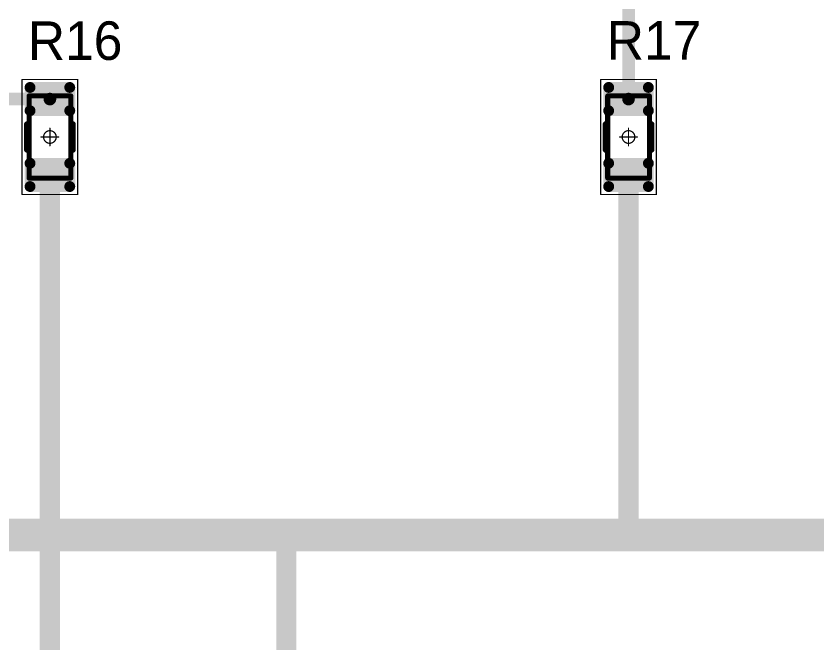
# Model space of a CAD drawing. Header units: millimetres. Extents: x 0 to 775, y 25 to 939.
# Drawn here: x 179.11 to 210.79, y 89.6 to 114.41 of the extents above; entities that cross this region are included whole.
import ezdxf

# ---------------------------------------------------------------- set-up
doc = ezdxf.new("R2010")
doc.units = ezdxf.units.MM
for name, color, linetype in [('Mechanical13', 56, 'Continuous'), ('Mechanical15', 56, 'Continuous'), ('TopLayer', 1, 'Continuous'), ('TopOverlay', 2, 'Continuous'), ('TopPaste', 8, 'Continuous'), ('TopSolder', 216, 'Continuous')]:
    doc.layers.add(name, color=color, linetype=linetype)

# ---------------------------------------------------------------- blocks, each defined once
blk = doc.blocks.new('RC1206S_77')
at = {"layer": 'Mechanical13', "const_width": 0.2}
for points in [[(-1.625, 0.825), (-1.625, -0.825)], [(-1.625, 0.825), (1.625, 0.825)], [(1.625, 0.825), (1.625, -0.825)], [(-1.625, -0.825), (1.625, -0.825)]]:
    blk.add_lwpolyline(points, dxfattribs=at)
at = {"layer": 'Mechanical13', "const_width": 0.1}
for points in [[(-1.675, 0.825, 1), (-1.575, 0.825, 1)], [(-1.675, 0.825, 1), (-1.575, 0.825, 1)], [(1.575, 0.825, 1), (1.675, 0.825, 1)], [(1.575, 0.825, 1), (1.675, 0.825, 1)], [(-1.675, -0.825, 1), (-1.575, -0.825, 1)], [(-1.675, -0.825, 1), (-1.575, -0.825, 1)], [(1.575, -0.825, 1), (1.675, -0.825, 1)], [(1.575, -0.825, 1), (1.675, -0.825, 1)]]:
    blk.add_lwpolyline(points, format="xyb", close=True, dxfattribs=at)
at = {"layer": 'Mechanical15', "const_width": 0.05}
for points in [[(-2.275, 1.1), (-2.275, -1.1)], [(-2.275, 1.1), (2.275, 1.1)], [(2.275, 1.1), (2.275, -1.1)], [(0, 0.35), (0, -0.35)], [(-0.35, 0), (0.35, 0)], [(-2.275, -1.1), (2.275, -1.1)]]:
    blk.add_lwpolyline(points, dxfattribs=at)
at = {"layer": 'Mechanical15'}
for points, const_width in [([(-2.287, 1.1, 1), (-2.262, 1.1, 1)], 0.025), ([(-2.287, 1.1, 1), (-2.262, 1.1, 1)], 0.025), ([(2.262, 1.1, 1), (2.287, 1.1, 1)], 0.025), ([(2.262, 1.1, 1), (2.287, 1.1, 1)], 0.025), ([(-0.012, 0.35, 1), (0.012, 0.35, 1)], 0.025), ([(-0.362, 0, 1), (-0.337, 0, 1)], 0.025), ([(0.25, 0, 1), (-0.25, 0, 1)], 0.05), ([(-0.262, 0, 1), (-0.238, 0, 1)], 0.025), ([(0.238, 0, 1), (0.262, 0, 1)], 0.025), ([(0.337, 0, 1), (0.362, 0, 1)], 0.025), ([(-0.012, -0.35, 1), (0.012, -0.35, 1)], 0.025), ([(-2.287, -1.1, 1), (-2.262, -1.1, 1)], 0.025), ([(-2.287, -1.1, 1), (-2.262, -1.1, 1)], 0.025), ([(2.262, -1.1, 1), (2.287, -1.1, 1)], 0.025), ([(2.262, -1.1, 1), (2.287, -1.1, 1)], 0.025)]:
    blk.add_lwpolyline(points, format="xyb", close=True, dxfattribs=dict(at, const_width=const_width))
at = {"layer": 'TopLayer', "const_width": 0.115}
for points in [[(-2.018, 0.785, 1), (-1.903, 0.785, 1)], [(-1.098, 0.785, 1), (-0.983, 0.785, 1)], [(0.983, 0.785, 1), (1.098, 0.785, 1)], [(1.903, 0.785, 1), (2.018, 0.785, 1)], [(-2.018, -0.785, 1), (-1.903, -0.785, 1)], [(-1.098, -0.785, 1), (-0.983, -0.785, 1)], [(0.983, -0.785, 1), (1.098, -0.785, 1)], [(1.903, -0.785, 1), (2.018, -0.785, 1)]]:
    blk.add_lwpolyline(points, format="xyb", close=True, dxfattribs=at)
at = {"layer": 'TopLayer'}
for points in [[(-2.075, -0.785), (-0.925, -0.785), (-2.075, 0.785), (-0.925, 0.785)], [(-1.96, -0.9), (-1.04, -0.9), (-1.96, 0.9), (-1.04, 0.9)], [(0.925, -0.785), (2.075, -0.785), (0.925, 0.785), (2.075, 0.785)], [(1.04, -0.9), (1.96, -0.9), (1.04, 0.9), (1.96, 0.9)]]:
    blk.add_solid(points, dxfattribs=at)
at = {"layer": 'TopOverlay', "const_width": 0.25}
for points in [[(-0.5, 0.9), (0.5, 0.9)], [(-0.5, -0.9), (0.5, -0.9)]]:
    blk.add_lwpolyline(points, dxfattribs=at)
at = {"layer": 'TopOverlay', "const_width": 0.125}
for points in [[(-0.562, 0.9, 1), (-0.437, 0.9, 1)], [(0.437, 0.9, 1), (0.562, 0.9, 1)], [(-0.562, -0.9, 1), (-0.437, -0.9, 1)], [(0.437, -0.9, 1), (0.562, -0.9, 1)]]:
    blk.add_lwpolyline(points, format="xyb", close=True, dxfattribs=at)
at = {"layer": 'TopPaste', "const_width": 0.09}
for points in [[(-2.005, 0.785, 1), (-1.915, 0.785, 1)], [(-1.085, 0.785, 1), (-0.995, 0.785, 1)], [(0.995, 0.785, 1), (1.085, 0.785, 1)], [(1.915, 0.785, 1), (2.005, 0.785, 1)], [(-2.005, -0.785, 1), (-1.915, -0.785, 1)], [(-1.085, -0.785, 1), (-0.995, -0.785, 1)], [(0.995, -0.785, 1), (1.085, -0.785, 1)], [(1.915, -0.785, 1), (2.005, -0.785, 1)]]:
    blk.add_lwpolyline(points, format="xyb", close=True, dxfattribs=at)
at = {"layer": 'TopPaste'}
for points in [[(-2.05, -0.785), (-0.95, -0.785), (-2.05, 0.785), (-0.95, 0.785)], [(-1.96, -0.875), (-1.04, -0.875), (-1.96, 0.875), (-1.04, 0.875)], [(0.95, -0.785), (2.05, -0.785), (0.95, 0.785), (2.05, 0.785)], [(1.04, -0.875), (1.96, -0.875), (1.04, 0.875), (1.96, 0.875)]]:
    blk.add_solid(points, dxfattribs=at)
at = {"layer": 'TopSolder', "const_width": 0.215}
for points in [[(-2.068, 0.785, 1), (-1.853, 0.785, 1)], [(-1.148, 0.785, 1), (-0.933, 0.785, 1)], [(0.933, 0.785, 1), (1.148, 0.785, 1)], [(1.853, 0.785, 1), (2.068, 0.785, 1)], [(-2.068, -0.785, 1), (-1.853, -0.785, 1)], [(-1.148, -0.785, 1), (-0.933, -0.785, 1)], [(0.933, -0.785, 1), (1.148, -0.785, 1)], [(1.853, -0.785, 1), (2.068, -0.785, 1)]]:
    blk.add_lwpolyline(points, format="xyb", close=True, dxfattribs=at)
at = {"layer": 'TopSolder'}
for points in [[(-1.96, -1), (-1.04, -1), (-1.96, 1), (-1.04, 1)], [(1.04, -1), (1.96, -1), (1.04, 1), (1.96, 1)], [(-2.175, -0.785), (-0.825, -0.785), (-2.175, 0.785), (-0.825, 0.785)], [(0.825, -0.785), (2.175, -0.785), (0.825, 0.785), (2.175, 0.785)]]:
    blk.add_solid(points, dxfattribs=at)
blk = doc.blocks.new('RC1206S_78')
at = {"layer": 'Mechanical13', "const_width": 0.2}
for points in [[(-1.625, 0.825), (-1.625, -0.825)], [(-1.625, 0.825), (1.625, 0.825)], [(1.625, 0.825), (1.625, -0.825)], [(-1.625, -0.825), (1.625, -0.825)]]:
    blk.add_lwpolyline(points, dxfattribs=at)
at = {"layer": 'Mechanical13', "const_width": 0.1}
for points in [[(-1.675, 0.825, 1), (-1.575, 0.825, 1)], [(-1.675, 0.825, 1), (-1.575, 0.825, 1)], [(1.575, 0.825, 1), (1.675, 0.825, 1)], [(1.575, 0.825, 1), (1.675, 0.825, 1)], [(-1.675, -0.825, 1), (-1.575, -0.825, 1)], [(-1.675, -0.825, 1), (-1.575, -0.825, 1)], [(1.575, -0.825, 1), (1.675, -0.825, 1)], [(1.575, -0.825, 1), (1.675, -0.825, 1)]]:
    blk.add_lwpolyline(points, format="xyb", close=True, dxfattribs=at)
at = {"layer": 'Mechanical15', "const_width": 0.05}
for points in [[(-2.275, 1.1), (-2.275, -1.1)], [(-2.275, 1.1), (2.275, 1.1)], [(2.275, 1.1), (2.275, -1.1)], [(0, 0.35), (0, -0.35)], [(-0.35, 0), (0.35, 0)], [(-2.275, -1.1), (2.275, -1.1)]]:
    blk.add_lwpolyline(points, dxfattribs=at)
at = {"layer": 'Mechanical15'}
for points, const_width in [([(-2.287, 1.1, 1), (-2.262, 1.1, 1)], 0.025), ([(-2.287, 1.1, 1), (-2.262, 1.1, 1)], 0.025), ([(2.262, 1.1, 1), (2.287, 1.1, 1)], 0.025), ([(2.262, 1.1, 1), (2.287, 1.1, 1)], 0.025), ([(-0.012, 0.35, 1), (0.012, 0.35, 1)], 0.025), ([(-0.362, 0, 1), (-0.337, 0, 1)], 0.025), ([(0.25, 0, 1), (-0.25, 0, 1)], 0.05), ([(-0.262, 0, 1), (-0.238, 0, 1)], 0.025), ([(0.238, 0, 1), (0.262, 0, 1)], 0.025), ([(0.337, 0, 1), (0.362, 0, 1)], 0.025), ([(-0.012, -0.35, 1), (0.012, -0.35, 1)], 0.025), ([(-2.287, -1.1, 1), (-2.262, -1.1, 1)], 0.025), ([(-2.287, -1.1, 1), (-2.262, -1.1, 1)], 0.025), ([(2.262, -1.1, 1), (2.287, -1.1, 1)], 0.025), ([(2.262, -1.1, 1), (2.287, -1.1, 1)], 0.025)]:
    blk.add_lwpolyline(points, format="xyb", close=True, dxfattribs=dict(at, const_width=const_width))
at = {"layer": 'TopLayer', "const_width": 0.115}
for points in [[(-2.018, 0.785, 1), (-1.903, 0.785, 1)], [(-1.098, 0.785, 1), (-0.983, 0.785, 1)], [(0.983, 0.785, 1), (1.098, 0.785, 1)], [(1.903, 0.785, 1), (2.018, 0.785, 1)], [(-2.018, -0.785, 1), (-1.903, -0.785, 1)], [(-1.098, -0.785, 1), (-0.983, -0.785, 1)], [(0.983, -0.785, 1), (1.098, -0.785, 1)], [(1.903, -0.785, 1), (2.018, -0.785, 1)]]:
    blk.add_lwpolyline(points, format="xyb", close=True, dxfattribs=at)
at = {"layer": 'TopLayer'}
for points in [[(-2.075, -0.785), (-0.925, -0.785), (-2.075, 0.785), (-0.925, 0.785)], [(-1.96, -0.9), (-1.04, -0.9), (-1.96, 0.9), (-1.04, 0.9)], [(0.925, -0.785), (2.075, -0.785), (0.925, 0.785), (2.075, 0.785)], [(1.04, -0.9), (1.96, -0.9), (1.04, 0.9), (1.96, 0.9)]]:
    blk.add_solid(points, dxfattribs=at)
at = {"layer": 'TopOverlay', "const_width": 0.25}
for points in [[(-0.5, 0.9), (0.5, 0.9)], [(-0.5, -0.9), (0.5, -0.9)]]:
    blk.add_lwpolyline(points, dxfattribs=at)
at = {"layer": 'TopOverlay', "const_width": 0.125}
for points in [[(-0.562, 0.9, 1), (-0.437, 0.9, 1)], [(0.437, 0.9, 1), (0.562, 0.9, 1)], [(-0.562, -0.9, 1), (-0.437, -0.9, 1)], [(0.437, -0.9, 1), (0.562, -0.9, 1)]]:
    blk.add_lwpolyline(points, format="xyb", close=True, dxfattribs=at)
at = {"layer": 'TopPaste', "const_width": 0.09}
for points in [[(-2.005, 0.785, 1), (-1.915, 0.785, 1)], [(-1.085, 0.785, 1), (-0.995, 0.785, 1)], [(0.995, 0.785, 1), (1.085, 0.785, 1)], [(1.915, 0.785, 1), (2.005, 0.785, 1)], [(-2.005, -0.785, 1), (-1.915, -0.785, 1)], [(-1.085, -0.785, 1), (-0.995, -0.785, 1)], [(0.995, -0.785, 1), (1.085, -0.785, 1)], [(1.915, -0.785, 1), (2.005, -0.785, 1)]]:
    blk.add_lwpolyline(points, format="xyb", close=True, dxfattribs=at)
at = {"layer": 'TopPaste'}
for points in [[(-2.05, -0.785), (-0.95, -0.785), (-2.05, 0.785), (-0.95, 0.785)], [(-1.96, -0.875), (-1.04, -0.875), (-1.96, 0.875), (-1.04, 0.875)], [(0.95, -0.785), (2.05, -0.785), (0.95, 0.785), (2.05, 0.785)], [(1.04, -0.875), (1.96, -0.875), (1.04, 0.875), (1.96, 0.875)]]:
    blk.add_solid(points, dxfattribs=at)
at = {"layer": 'TopSolder', "const_width": 0.215}
for points in [[(-2.068, 0.785, 1), (-1.853, 0.785, 1)], [(-1.148, 0.785, 1), (-0.933, 0.785, 1)], [(0.933, 0.785, 1), (1.148, 0.785, 1)], [(1.853, 0.785, 1), (2.068, 0.785, 1)], [(-2.068, -0.785, 1), (-1.853, -0.785, 1)], [(-1.148, -0.785, 1), (-0.933, -0.785, 1)], [(0.933, -0.785, 1), (1.148, -0.785, 1)], [(1.853, -0.785, 1), (2.068, -0.785, 1)]]:
    blk.add_lwpolyline(points, format="xyb", close=True, dxfattribs=at)
at = {"layer": 'TopSolder'}
for points in [[(-1.96, -1), (-1.04, -1), (-1.96, 1), (-1.04, 1)], [(1.04, -1), (1.96, -1), (1.04, 1), (1.96, 1)], [(-2.175, -0.785), (-0.825, -0.785), (-2.175, 0.785), (-0.825, 0.785)], [(0.825, -0.785), (2.175, -0.785), (0.825, 0.785), (2.175, 0.785)]]:
    blk.add_solid(points, dxfattribs=at)

msp = doc.modelspace()

# ---------------------------------------------------------------- linework, layer by layer
at = {"layer": 'TopLayer'}
for points, const_width in [([(203.333, 111.123), (203.333, 117.317)], 0.5), ([(174.957, 111.123), (180.45, 111.123)], 0.5), ([(180.45, 93.873), (180.45, 108.123)], 0.8), ([(203.333, 94.018), (203.333, 108.123)], 0.8), ([(177.349, 93.873), (180.45, 93.873)], 1.3), ([(180.45, 93.873), (189.861, 93.873)], 1.3), ([(189.861, 93.873), (203.187, 93.873)], 1.3), ([(203.187, 93.873), (221.271, 93.873)], 1.3), ([(203.187, 93.873), (203.333, 94.018)], 0.8), ([(180.45, 65.8), (180.45, 93.873)], 0.8), ([(189.8, 93.811), (189.861, 93.873)], 0.8), ([(189.8, 62.25), (189.8, 93.811)], 0.8)]:
    msp.add_lwpolyline(points, dxfattribs=dict(at, const_width=const_width))
for points, const_width in [([(180.325, 111.123, 1), (180.575, 111.123, 1)], 0.25), ([(203.208, 111.123, 1), (203.458, 111.123, 1)], 0.25), ([(180.25, 108.123, 1), (180.65, 108.123, 1)], 0.4), ([(203.133, 108.123, 1), (203.533, 108.123, 1)], 0.4), ([(180.125, 93.873, 1), (180.775, 93.873, 1)], 0.65), ([(180.125, 93.873, 1), (180.775, 93.873, 1)], 0.65), ([(189.536, 93.873, 1), (190.186, 93.873, 1)], 0.65), ([(189.536, 93.873, 1), (190.186, 93.873, 1)], 0.65), ([(202.862, 93.873, 1), (203.512, 93.873, 1)], 0.65), ([(202.862, 93.873, 1), (203.512, 93.873, 1)], 0.65), ([(203.133, 94.018, 1), (203.533, 94.018, 1)], 0.4), ([(203.133, 94.018, 1), (203.533, 94.018, 1)], 0.4), ([(180.25, 93.873, 1), (180.65, 93.873, 1)], 0.4), ([(180.25, 93.873, 1), (180.65, 93.873, 1)], 0.4), ([(189.6, 93.811, 1), (190, 93.811, 1)], 0.4), ([(189.6, 93.811, 1), (190, 93.811, 1)], 0.4), ([(189.661, 93.873, 1), (190.061, 93.873, 1)], 0.4), ([(202.987, 93.873, 1), (203.387, 93.873, 1)], 0.4)]:
    msp.add_lwpolyline(points, format="xyb", close=True, dxfattribs=dict(at, const_width=const_width))

# ---------------------------------------------------------------- block references
at = {"rotation": 90}
for name, p in [('RC1206S_78', (180.45, 109.623)), ('RC1206S_77', (203.333, 109.623))]:
    msp.add_blockref(name, p, dxfattribs=at)

# ---------------------------------------------------------------- texts
at = {"layer": 'TopOverlay'}
for s, p in [('R16', (179.578, 112.674)), ('R17', (202.473, 112.684))]:
    msp.add_text(s, height=1.524, dxfattribs=at).set_placement(p)

doc.saveas('drawing.dxf')
